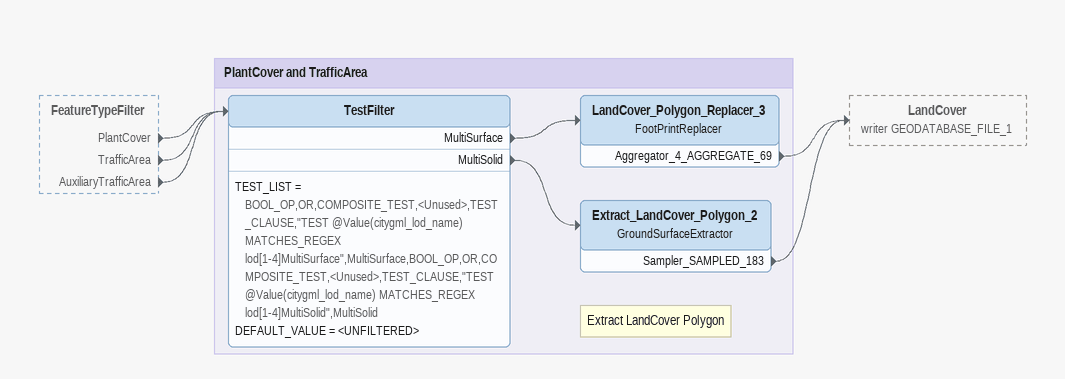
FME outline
FeatureTypeFilter [outside]
    PlantCover -> TestFilter
    TrafficArea -> TestFilter
    AuxiliaryTrafficArea -> TestFilter

Bookmark: PlantCover and TrafficArea
TestFilter
    TEST_LIST = BOOL_OP,OR,COMPOSITE_TEST,<Unused>,TEST_CLAUSE,"TEST @Value(citygml_lod_name) MATCHES_REGEX lod[1-4]MultiSurface",MultiSurface,BOOL_OP,OR,COMPOSITE_TEST,<Unused>,TEST_CLAUSE,"TEST @Value(citygml_lod_name) MATCHES_REGEX lod[1-4]MultiSolid",MultiSolid
    DEFAULT_VALUE = <UNFILTERED>
    MultiSurface -> LandCover_Polygon_Replacer_3
    MultiSolid -> Extract_LandCover_Polygon_2
LandCover_Polygon_Replacer_3: FootPrintReplacer
    Aggregator_4_AGGREGATE_69 -> LandCover (writer GEODATABASE_FILE_1)
Note: Extract LandCover Polygon
Extract_LandCover_Polygon_2: GroundSurfaceExtractor
    Sampler_SAMPLED_183 -> LandCover (writer GEODATABASE_FILE_1)
